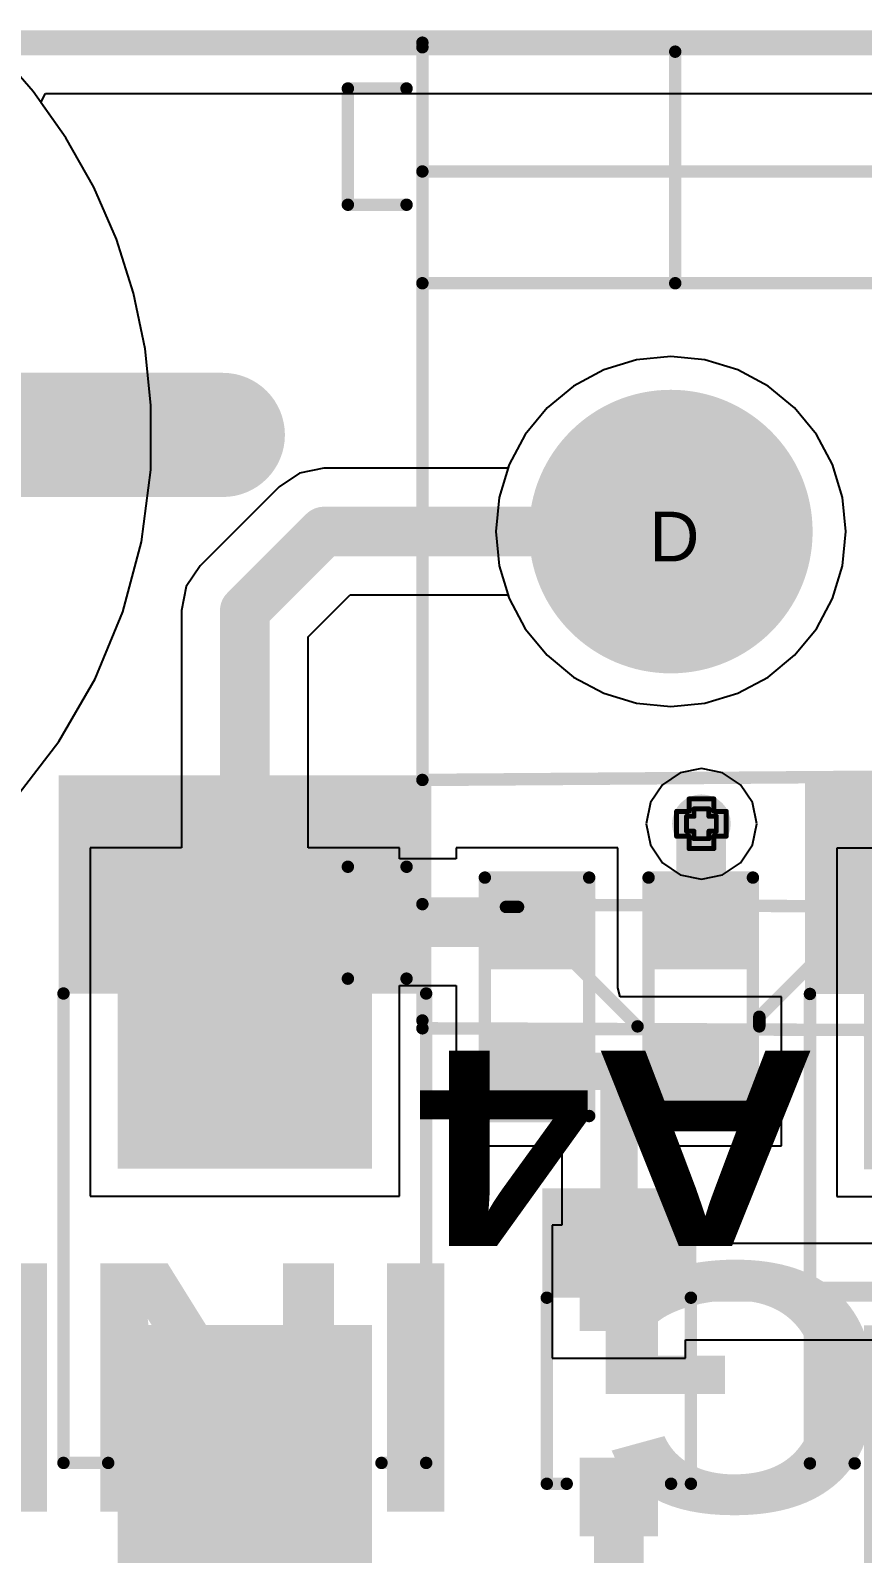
# Model space of a CAD drawing. Header units: inches. Extents: x 0 to 198, y 0 to 199.
# Drawn here: x 0.33 to 0.665, y 4.116 to 4.729 of the extents above; entities that cross this region are included whole.
import ezdxf

# ---------------------------------------------------------------- set-up
doc = ezdxf.new("R2010")
doc.units = ezdxf.units.IN
doc.header["$MEASUREMENT"] = 0
for name, color, linetype in [('Board Outline', 216, 'Continuous'), ('Bottom Layer', 5, 'Continuous'), ('Bottom Overlay', 54, 'Continuous'), ('Bottom Paste', 16, 'Continuous'), ('Bottom Solder', 6, 'Continuous'), ('Drill Drawing', 1, 'Continuous'), ('Layer 1', 16, 'Continuous'), ('Layer 2', 76, 'Continuous'), ('Multi-Layer', 9, 'Continuous'), ('Pad Holes', 156, 'Continuous'), ('Top Layer', 1, 'Continuous'), ('Top Overlay', 2, 'Continuous'), ('Top Solder', 216, 'Continuous'), ('Via Holes', 16, 'Continuous')]:
    doc.layers.add(name, color=color, linetype=linetype)
doc.styles.add('Arial', font='', dxfattribs={"height": 0.2})
doc.styles.add('Arial Black_Bold', font='', dxfattribs={"height": 0.2})
doc.styles.get('Arial').set_extended_font_data('Arial')
doc.styles.get('Arial Black_Bold').set_extended_font_data('Arial Black', bold=True)

# ---------------------------------------------------------------- blocks, each defined once
blk = doc.blocks.new('R___0603_B_104')
at = {"layer": 'Bottom Layer'}
for points in [[(-0.0449993, -0.0175006), (-0.0449993, 0.0174994), (-0.0149993, 0.0174994), (-0.0149993, -0.0175006)], [(0.0150007, -0.0175006), (0.0150007, 0.0174994), (0.0450007, 0.0174994), (0.0450007, -0.0175006)]]:
    blk.add_hatch(color=5, dxfattribs=at).paths.add_polyline_path(points)
at = {"layer": 'Bottom Paste'}
for points in [[(-0.0449993, -0.0175006), (-0.0449993, 0.0174994), (-0.0149993, 0.0174994), (-0.0149993, -0.0175006)], [(0.0150007, -0.0175006), (0.0150007, 0.0174994), (0.0450007, 0.0174994), (0.0450007, -0.0175006)]]:
    blk.add_hatch(color=16, dxfattribs=at).paths.add_polyline_path(points)
at = {"layer": 'Bottom Solder'}
for points in [[(-0.0489993, -0.0215006), (-0.0489993, 0.0214994), (-0.0109993, 0.0214994), (-0.0109993, -0.0215006)], [(0.0110007, -0.0215006), (0.0110007, 0.0214994), (0.0490007, 0.0214994), (0.0490007, -0.0215006)]]:
    blk.add_hatch(color=6, dxfattribs=at).paths.add_polyline_path(points)
at = {"layer": 'Bottom Overlay'}
for points in [[(-0.0479993, -0.0210006, 0.005, 0.005, 0), (-0.0479993, 0.0209994, 0.005, 0.005, 0)], [(0.0480007, 0.0209994, 0.005, 0.005, 0), (-0.0479993, 0.0209994, 0.005, 0.005, 0)], [(0.0480007, -0.0210006, 0.005, 0.005, 0), (0.0480007, 0.0209994, 0.005, 0.005, 0)], [(0.0480007, -0.0210006, 0.005, 0.005, 0), (-0.0479993, -0.0210006, 0.005, 0.005, 0)]]:
    blk.add_lwpolyline(points, format="xyseb", dxfattribs=at)
for points in [[(-0.0492493, 0.0209994, 0.0025, 0.0025, 1), (-0.0467493, 0.0209994, 0.0025, 0.0025, 1)], [(-0.0492493, 0.0209994, 0.0025, 0.0025, 1), (-0.0467493, 0.0209994, 0.0025, 0.0025, 1)], [(0.0467507, 0.0209994, 0.0025, 0.0025, 1), (0.0492507, 0.0209994, 0.0025, 0.0025, 1)], [(0.0467507, 0.0209994, 0.0025, 0.0025, 1), (0.0492507, 0.0209994, 0.0025, 0.0025, 1)], [(-0.0492493, -0.0210006, 0.0025, 0.0025, 1), (-0.0467493, -0.0210006, 0.0025, 0.0025, 1)], [(-0.0492493, -0.0210006, 0.0025, 0.0025, 1), (-0.0467493, -0.0210006, 0.0025, 0.0025, 1)], [(0.0467507, -0.0210006, 0.0025, 0.0025, 1), (0.0492507, -0.0210006, 0.0025, 0.0025, 1)], [(0.0467507, -0.0210006, 0.0025, 0.0025, 1), (0.0492507, -0.0210006, 0.0025, 0.0025, 1)]]:
    blk.add_lwpolyline(points, format="xyseb", close=True, dxfattribs=at)
blk = doc.blocks.new('R___0603_B_106')
at = {"layer": 'Bottom Layer'}
for points in [[(-0.0450007, -0.0175008), (-0.0450007, 0.0174992), (-0.0150007, 0.0174992), (-0.0150007, -0.0175008)], [(0.0149993, -0.0175008), (0.0149993, 0.0174992), (0.0449993, 0.0174992), (0.0449993, -0.0175008)]]:
    blk.add_hatch(color=5, dxfattribs=at).paths.add_polyline_path(points)
at = {"layer": 'Bottom Paste'}
for points in [[(-0.0450007, -0.0175008), (-0.0450007, 0.0174992), (-0.0150007, 0.0174992), (-0.0150007, -0.0175008)], [(0.0149993, -0.0175008), (0.0149993, 0.0174992), (0.0449993, 0.0174992), (0.0449993, -0.0175008)]]:
    blk.add_hatch(color=16, dxfattribs=at).paths.add_polyline_path(points)
at = {"layer": 'Bottom Solder'}
for points in [[(-0.0490007, -0.0215008), (-0.0490007, 0.0214992), (-0.0110007, 0.0214992), (-0.0110007, -0.0215008)], [(0.0109993, -0.0215008), (0.0109993, 0.0214992), (0.0489993, 0.0214992), (0.0489993, -0.0215008)]]:
    blk.add_hatch(color=6, dxfattribs=at).paths.add_polyline_path(points)
at = {"layer": 'Bottom Overlay'}
for points in [[(-0.0480007, 0.0209992, 0.005, 0.005, 0), (-0.0480007, -0.0210008, 0.005, 0.005, 0)], [(-0.0480007, 0.0209992, 0.005, 0.005, 0), (0.0479993, 0.0209992, 0.005, 0.005, 0)], [(0.0479993, 0.0209992, 0.005, 0.005, 0), (0.0479993, -0.0210008, 0.005, 0.005, 0)], [(-0.0480007, -0.0210008, 0.005, 0.005, 0), (0.0479993, -0.0210008, 0.005, 0.005, 0)]]:
    blk.add_lwpolyline(points, format="xyseb", dxfattribs=at)
for points in [[(-0.0492507, 0.0209992, 0.0025, 0.0025, 1), (-0.0467507, 0.0209992, 0.0025, 0.0025, 1)], [(-0.0492507, 0.0209992, 0.0025, 0.0025, 1), (-0.0467507, 0.0209992, 0.0025, 0.0025, 1)], [(0.0467493, 0.0209992, 0.0025, 0.0025, 1), (0.0492493, 0.0209992, 0.0025, 0.0025, 1)], [(0.0467493, 0.0209992, 0.0025, 0.0025, 1), (0.0492493, 0.0209992, 0.0025, 0.0025, 1)], [(-0.0492507, -0.0210008, 0.0025, 0.0025, 1), (-0.0467507, -0.0210008, 0.0025, 0.0025, 1)], [(-0.0492507, -0.0210008, 0.0025, 0.0025, 1), (-0.0467507, -0.0210008, 0.0025, 0.0025, 1)], [(0.0467493, -0.0210008, 0.0025, 0.0025, 1), (0.0492493, -0.0210008, 0.0025, 0.0025, 1)], [(0.0467493, -0.0210008, 0.0025, 0.0025, 1), (0.0492493, -0.0210008, 0.0025, 0.0025, 1)]]:
    blk.add_lwpolyline(points, format="xyseb", close=True, dxfattribs=at)
blk = doc.blocks.new('DB128L_5_08_4P_GN_S_220')
at = {"layer": 'Bottom Layer'}
h = blk.add_hatch(color=5, dxfattribs=at)
edge = h.paths.add_edge_path()
edge.add_arc((0.3000004, -3e-07), 0.0551181, 0, 360)
at = {"layer": 'Bottom Solder'}
h = blk.add_hatch(color=6, dxfattribs=at)
edge = h.paths.add_edge_path()
edge.add_arc((0.3000004, -3e-07), 0.0570871, 0, 360)
at = {"layer": 'Layer 1'}
h = blk.add_hatch(color=16, dxfattribs=at)
edge = h.paths.add_edge_path()
edge.add_arc((0.3000004, -3e-07), 0.0551181, 0, 360)
at = {"layer": 'Layer 2'}
h = blk.add_hatch(color=76, dxfattribs=at)
edge = h.paths.add_edge_path()
edge.add_arc((0.3000004, -3e-07), 0.0551181, 0, 360)
at = {"layer": 'Multi-Layer'}
h = blk.add_hatch(color=9, dxfattribs=at)
edge = h.paths.add_edge_path()
edge.add_arc((0.3000004, -3e-07), 0.0551181, 0, 360)
at = {"layer": 'Pad Holes'}
h = blk.add_hatch(color=7, dxfattribs=at)
edge = h.paths.add_edge_path()
edge.add_arc((0.2985244, -3e-07), 0.029528, 90, 270)
edge.add_line((0.2985244, -0.0295283), (0.3014764, -0.0295283))
edge.add_arc((0.3014764, -3e-07), 0.029528, 270, 450)
edge.add_line((0.3014764, 0.0295277), (0.2985244, 0.0295277))
at = {"layer": 'Top Layer'}
h = blk.add_hatch(color=1, dxfattribs=at)
edge = h.paths.add_edge_path()
edge.add_arc((0.3000004, -3e-07), 0.0551181, 0, 360)
at = {"layer": 'Top Solder'}
h = blk.add_hatch(color=216, dxfattribs=at)
edge = h.paths.add_edge_path()
edge.add_arc((0.3000004, -3e-07), 0.0570871, 0, 360)
at = {"layer": 'Top Overlay'}
for points in [[(0.4000004, 0.1999997, 0.005, 0.005, 0), (0.1885424, 0.2007857, 0.005, 0.005, 0)], [(0.2643764, 0.1953417, 0.005, 0.005, 0), (0.2201444, 0.1511077, 0.005, 0.005, 0)], [(0.2643764, 0.1992137, 0.005, 0.005, 0), (0.2643764, 0.1953417, 0.005, 0.005, 0)], [(0.3614844, 0.1511077, 0.005, 0.005, 0), (0.3133784, 0.1992137, 0.005, 0.005, 0)], [(0.4000004, 0.1968517, 0.005, 0.005, 0), (0.4000004, -0.1968483, 0.005, 0.005, 0)], [(0.4300004, 0.1799997, 0.005, 0.005, 0), (0.4063764, 0.1799997, 0.005, 0.005, 0)], [(0.4300004, 0.1799997, 0.005, 0.005, 0), (0.4300004, 0.1349517, 0.005, 0.005, 0)], [(0.4000004, 0.1499997, 0.005, 0.005, 0), (0.1885424, 0.1511057, 0.005, 0.005, 0)], [(0.3663764, 0.1511077, 0.005, 0.005, 0), (0.3614844, 0.1511077, 0.005, 0.005, 0)], [(0.4300004, 0.1349517, 0.005, 0.005, 0), (0.4063764, 0.1349517, 0.005, 0.005, 0)], [(0.4000004, 0.0999997, 0.005, 0.005, 0), (0.1885004, 0.0985017, 0.005, 0.005, 0)], [(0.4000004, -0.1000003, 0.005, 0.005, 0), (0.1885424, -0.1000003, 0.005, 0.005, 0)], [(0.2982284, -0.1000003, 0.005, 0.005, 0), (0.2982284, -0.1932283, 0.005, 0.005, 0)], [(0.4300004, -0.1315923, 0.005, 0.005, 0), (0.4063764, -0.1315923, 0.005, 0.005, 0)], [(0.4300004, -0.1315923, 0.005, 0.005, 0), (0.4300004, -0.1784063, 0.005, 0.005, 0)], [(0.4000004, -0.1450003, 0.005, 0.005, 0), (0.0070844, -0.1450003, 0.005, 0.005, 0)], [(0.4300004, -0.1784063, 0.005, 0.005, 0), (0.4063764, -0.1784063, 0.005, 0.005, 0)], [(0.4000004, -0.1950003, 0.005, 0.005, 0), (0.0056304, -0.1950003, 0.005, 0.005, 0)]]:
    blk.add_lwpolyline(points, format="xyseb", dxfattribs=at)
for points in [[(0.3987504, 0.1999997, 0.0025, 0.0025, 1), (0.4012504, 0.1999997, 0.0025, 0.0025, 1)], [(0.2631264, 0.1992137, 0.0025, 0.0025, 1), (0.2656264, 0.1992137, 0.0025, 0.0025, 1)], [(0.2631264, 0.1953417, 0.0025, 0.0025, 1), (0.2656264, 0.1953417, 0.0025, 0.0025, 1)], [(0.2631264, 0.1953417, 0.0025, 0.0025, 1), (0.2656264, 0.1953417, 0.0025, 0.0025, 1)], [(0.3121284, 0.1992137, 0.0025, 0.0025, 1), (0.3146284, 0.1992137, 0.0025, 0.0025, 1)], [(0.3987504, 0.1968517, 0.0025, 0.0025, 1), (0.4012504, 0.1968517, 0.0025, 0.0025, 1)], [(0.4051264, 0.1799997, 0.0025, 0.0025, 1), (0.4076264, 0.1799997, 0.0025, 0.0025, 1)], [(0.4287504, 0.1799997, 0.0025, 0.0025, 1), (0.4312504, 0.1799997, 0.0025, 0.0025, 1)], [(0.4287504, 0.1799997, 0.0025, 0.0025, 1), (0.4312504, 0.1799997, 0.0025, 0.0025, 1)], [(0.3602344, 0.1511077, 0.0025, 0.0025, 1), (0.3627344, 0.1511077, 0.0025, 0.0025, 1)], [(0.3602344, 0.1511077, 0.0025, 0.0025, 1), (0.3627344, 0.1511077, 0.0025, 0.0025, 1)], [(0.3651264, 0.1511077, 0.0025, 0.0025, 1), (0.3676264, 0.1511077, 0.0025, 0.0025, 1)], [(0.3987504, 0.1499997, 0.0025, 0.0025, 1), (0.4012504, 0.1499997, 0.0025, 0.0025, 1)], [(0.4051264, 0.1349517, 0.0025, 0.0025, 1), (0.4076264, 0.1349517, 0.0025, 0.0025, 1)], [(0.4287504, 0.1349517, 0.0025, 0.0025, 1), (0.4312504, 0.1349517, 0.0025, 0.0025, 1)], [(0.4287504, 0.1349517, 0.0025, 0.0025, 1), (0.4312504, 0.1349517, 0.0025, 0.0025, 1)], [(0.3987504, 0.0999997, 0.0025, 0.0025, 1), (0.4012504, 0.0999997, 0.0025, 0.0025, 1)], [(0.2969784, -0.1000003, 0.0025, 0.0025, 1), (0.2994784, -0.1000003, 0.0025, 0.0025, 1)], [(0.3987504, -0.1000003, 0.0025, 0.0025, 1), (0.4012504, -0.1000003, 0.0025, 0.0025, 1)], [(0.4051264, -0.1315923, 0.0025, 0.0025, 1), (0.4076264, -0.1315923, 0.0025, 0.0025, 1)], [(0.4287504, -0.1315923, 0.0025, 0.0025, 1), (0.4312504, -0.1315923, 0.0025, 0.0025, 1)], [(0.4287504, -0.1315923, 0.0025, 0.0025, 1), (0.4312504, -0.1315923, 0.0025, 0.0025, 1)], [(0.3987504, -0.1450003, 0.0025, 0.0025, 1), (0.4012504, -0.1450003, 0.0025, 0.0025, 1)], [(0.4051264, -0.1784063, 0.0025, 0.0025, 1), (0.4076264, -0.1784063, 0.0025, 0.0025, 1)], [(0.4287504, -0.1784063, 0.0025, 0.0025, 1), (0.4312504, -0.1784063, 0.0025, 0.0025, 1)], [(0.4287504, -0.1784063, 0.0025, 0.0025, 1), (0.4312504, -0.1784063, 0.0025, 0.0025, 1)], [(0.2969784, -0.1932283, 0.0025, 0.0025, 1), (0.2994784, -0.1932283, 0.0025, 0.0025, 1)], [(0.3987504, -0.1950003, 0.0025, 0.0025, 1), (0.4012504, -0.1950003, 0.0025, 0.0025, 1)], [(0.3987504, -0.1968483, 0.0025, 0.0025, 1), (0.4012504, -0.1968483, 0.0025, 0.0025, 1)]]:
    blk.add_lwpolyline(points, format="xyseb", close=True, dxfattribs=at)
blk = doc.blocks.new('SOD323F_B_255')
at = {"layer": 'Bottom Layer'}
for points in [[(-0.0531487, 0.0118119), (-0.0295267, 0.0118119), (-0.0295267, -0.0118101), (-0.0531487, -0.0118101)], [(0.0295273, 0.0118119), (0.0531493, 0.0118119), (0.0531493, -0.0118101), (0.0295273, -0.0118101)]]:
    blk.add_hatch(color=5, dxfattribs=at).paths.add_polyline_path(points)
at = {"layer": 'Bottom Overlay'}
for points in [[(0.0389153, 0.0148639), (0.0830013, 0.0148639), (0.0830013, 0.0308639), (0.0389153, 0.0308639)], [(0.0559643, -0.0179991), (0.0829643, -0.0179991), (0.0829643, 0.0160009), (0.0559643, 0.0160009)], [(0.0389153, -0.0311361), (0.0830013, -0.0311361), (0.0830013, -0.0151361), (0.0389153, -0.0151361)]]:
    blk.add_hatch(color=54, dxfattribs=at).paths.add_polyline_path(points)
at = {"layer": 'Bottom Paste'}
for points in [[(-0.0531487, 0.0118119), (-0.0295267, 0.0118119), (-0.0295267, -0.0118101), (-0.0531487, -0.0118101)], [(0.0295273, 0.0118119), (0.0531493, 0.0118119), (0.0531493, -0.0118101), (0.0295273, -0.0118101)]]:
    blk.add_hatch(color=16, dxfattribs=at).paths.add_polyline_path(points)
at = {"layer": 'Bottom Solder'}
for points in [[(-0.0571487, 0.0158119), (-0.0255267, 0.0158119), (-0.0255267, -0.0158101), (-0.0571487, -0.0158101)], [(0.0255273, 0.0158119), (0.0571493, 0.0158119), (0.0571493, -0.0158101), (0.0255273, -0.0158101)]]:
    blk.add_hatch(color=6, dxfattribs=at).paths.add_polyline_path(points)
at = {"layer": 'Bottom Overlay'}
for points in [[(-0.0359997, 0.0290009, 0.005, 0.005, 0), (-0.0359997, 0.0210009, 0.005, 0.005, 0)], [(-0.0359997, 0.0290009, 0.005, 0.005, 0), (0.0389143, 0.0290009, 0.005, 0.005, 0)], [(-0.0359997, -0.0209991, 0.005, 0.005, 0), (-0.0359997, -0.0289991, 0.005, 0.005, 0)], [(-0.0359997, -0.0289991, 0.005, 0.005, 0), (0.0389143, -0.0289991, 0.005, 0.005, 0)]]:
    blk.add_lwpolyline(points, format="xyseb", dxfattribs=at)
for points in [[(-0.0372497, 0.0290009, 0.0025, 0.0025, 1), (-0.0347497, 0.0290009, 0.0025, 0.0025, 1)], [(-0.0372497, 0.0290009, 0.0025, 0.0025, 1), (-0.0347497, 0.0290009, 0.0025, 0.0025, 1)], [(0.0376643, 0.0290009, 0.0025, 0.0025, 1), (0.0401643, 0.0290009, 0.0025, 0.0025, 1)], [(-0.0372497, 0.0210009, 0.0025, 0.0025, 1), (-0.0347497, 0.0210009, 0.0025, 0.0025, 1)], [(-0.0372497, -0.0209991, 0.0025, 0.0025, 1), (-0.0347497, -0.0209991, 0.0025, 0.0025, 1)], [(-0.0372497, -0.0289991, 0.0025, 0.0025, 1), (-0.0347497, -0.0289991, 0.0025, 0.0025, 1)], [(-0.0372497, -0.0289991, 0.0025, 0.0025, 1), (-0.0347497, -0.0289991, 0.0025, 0.0025, 1)], [(0.0376643, -0.0289991, 0.0025, 0.0025, 1), (0.0401643, -0.0289991, 0.0025, 0.0025, 1)]]:
    blk.add_lwpolyline(points, format="xyseb", close=True, dxfattribs=at)
blk = doc.blocks.new('SMB__B_257')
at = {"layer": 'Bottom Layer'}
for points in [[(-0.0354333, 0.0472438), (-0.0354333, -0.04724439999999999), (-0.1456695, -0.04724440000000001), (-0.1456695, 0.0472438)], [(0.1456687, 0.0472438), (0.1456687, -0.04724439999999999), (0.0354325, -0.04724440000000001), (0.0354325, 0.0472438)]]:
    blk.add_hatch(color=5, dxfattribs=at).paths.add_polyline_path(points)
at = {"layer": 'Bottom Overlay'}
for points in [[(0.1018806, 0.0489859), (0.1898806, 0.0489859), (0.1898806, 0.0749859), (0.1018806, 0.0749859)], [(0.1468806, -0.0530141), (0.1898806, -0.0530141), (0.1898806, 0.0649859), (0.1468806, 0.0649859)], [(0.1018806, -0.0750141), (0.1898806, -0.0750141), (0.1898806, -0.0490141), (0.1018806, -0.0490141)]]:
    blk.add_hatch(color=54, dxfattribs=at).paths.add_polyline_path(points)
at = {"layer": 'Bottom Paste'}
for points in [[(-0.0354333, 0.0472438), (-0.0354333, -0.04724439999999999), (-0.1456695, -0.04724440000000001), (-0.1456695, 0.0472438)], [(0.1456687, 0.0472438), (0.1456687, -0.04724439999999999), (0.0354325, -0.04724440000000001), (0.0354325, 0.0472438)]]:
    blk.add_hatch(color=16, dxfattribs=at).paths.add_polyline_path(points)
at = {"layer": 'Bottom Solder'}
for points in [[(-0.0314333, 0.05124380000000001), (-0.0314333, -0.0512444), (-0.1496695, -0.0512444), (-0.1496695, 0.05124379999999999)], [(0.1496687, 0.05124380000000001), (0.1496687, -0.0512444), (0.0314325, -0.0512444), (0.0314325, 0.05124379999999999)]]:
    blk.add_hatch(color=6, dxfattribs=at).paths.add_polyline_path(points)
at = {"layer": 'Bottom Overlay'}
for points in [[(-0.0869994, 0.0729997, 0.005, 0.005, 0), (0.1020006, 0.0729997, 0.005, 0.005, 0)], [(-0.0869994, 0.0729997, 0.005, 0.005, 0), (-0.0869994, 0.0549997, 0.005, 0.005, 0)], [(-0.0869994, -0.0550003, 0.005, 0.005, 0), (-0.0869994, -0.0730003, 0.005, 0.005, 0)], [(-0.0869994, -0.0730003, 0.005, 0.005, 0), (0.1020006, -0.0730003, 0.005, 0.005, 0)]]:
    blk.add_lwpolyline(points, format="xyseb", dxfattribs=at)
for points in [[(-0.0882494, 0.0729997, 0.0025, 0.0025, 1), (-0.0857494, 0.0729997, 0.0025, 0.0025, 1)], [(-0.0882494, 0.0729997, 0.0025, 0.0025, 1), (-0.0857494, 0.0729997, 0.0025, 0.0025, 1)], [(0.1007506, 0.0729997, 0.0025, 0.0025, 1), (0.1032506, 0.0729997, 0.0025, 0.0025, 1)], [(-0.0882494, 0.0549997, 0.0025, 0.0025, 1), (-0.0857494, 0.0549997, 0.0025, 0.0025, 1)], [(-0.0882494, -0.0550003, 0.0025, 0.0025, 1), (-0.0857494, -0.0550003, 0.0025, 0.0025, 1)], [(-0.0882494, -0.0730003, 0.0025, 0.0025, 1), (-0.0857494, -0.0730003, 0.0025, 0.0025, 1)], [(-0.0882494, -0.0730003, 0.0025, 0.0025, 1), (-0.0857494, -0.0730003, 0.0025, 0.0025, 1)], [(0.1007506, -0.0730003, 0.0025, 0.0025, 1), (0.1032506, -0.0730003, 0.0025, 0.0025, 1)]]:
    blk.add_lwpolyline(points, format="xyseb", close=True, dxfattribs=at)
blk = doc.blocks.new('SMB__B_261')
at = {"layer": 'Bottom Layer'}
for points in [[(-0.0354322, 0.04724470000000001), (-0.0354322, -0.04724349999999999), (-0.1456684, -0.04724350000000001), (-0.1456684, 0.04724469999999999)], [(0.1456698, 0.04724470000000001), (0.1456698, -0.04724349999999999), (0.0354336, -0.04724350000000001), (0.0354336, 0.04724469999999999)]]:
    blk.add_hatch(color=5, dxfattribs=at).paths.add_polyline_path(points)
at = {"layer": 'Bottom Overlay'}
for points in [[(0.1019357, 0.0489868), (0.1899357, 0.0489868), (0.1899357, 0.0749868), (0.1019357, 0.0749868)], [(0.1469357, -0.0530132), (0.1899357, -0.0530132), (0.1899357, 0.0649868), (0.1469357, 0.0649868)], [(0.1019357, -0.0750132), (0.1899357, -0.0750132), (0.1899357, -0.0490132), (0.1019357, -0.0490132)]]:
    blk.add_hatch(color=54, dxfattribs=at).paths.add_polyline_path(points)
at = {"layer": 'Bottom Paste'}
for points in [[(-0.0354322, 0.04724470000000001), (-0.0354322, -0.04724349999999999), (-0.1456684, -0.04724350000000001), (-0.1456684, 0.04724469999999999)], [(0.1456698, 0.04724470000000001), (0.1456698, -0.04724349999999999), (0.0354336, -0.04724350000000001), (0.0354336, 0.04724469999999999)]]:
    blk.add_hatch(color=16, dxfattribs=at).paths.add_polyline_path(points)
at = {"layer": 'Bottom Solder'}
for points in [[(-0.0314322, 0.0512447), (-0.0314322, -0.0512435), (-0.1496684, -0.0512435), (-0.1496684, 0.0512447)], [(0.1496698, 0.0512447), (0.1496698, -0.0512435), (0.0314336, -0.0512435), (0.0314336, 0.0512447)]]:
    blk.add_hatch(color=6, dxfattribs=at).paths.add_polyline_path(points)
at = {"layer": 'Bottom Overlay'}
for points in [[(-0.0870003, 0.0730006, 0.005, 0.005, 0), (0.1019997, 0.0730006, 0.005, 0.005, 0)], [(-0.0870003, 0.0730006, 0.005, 0.005, 0), (-0.0870003, 0.0550006, 0.005, 0.005, 0)], [(-0.0870003, -0.0549994, 0.005, 0.005, 0), (-0.0870003, -0.0729994, 0.005, 0.005, 0)], [(-0.0870003, -0.0729994, 0.005, 0.005, 0), (0.1019997, -0.0729994, 0.005, 0.005, 0)]]:
    blk.add_lwpolyline(points, format="xyseb", dxfattribs=at)
for points in [[(-0.0882503, 0.0730006, 0.0025, 0.0025, 1), (-0.0857503, 0.0730006, 0.0025, 0.0025, 1)], [(-0.0882503, 0.0730006, 0.0025, 0.0025, 1), (-0.0857503, 0.0730006, 0.0025, 0.0025, 1)], [(0.1007497, 0.0730006, 0.0025, 0.0025, 1), (0.1032497, 0.0730006, 0.0025, 0.0025, 1)], [(-0.0882503, 0.0550006, 0.0025, 0.0025, 1), (-0.0857503, 0.0550006, 0.0025, 0.0025, 1)], [(-0.0882503, -0.0549994, 0.0025, 0.0025, 1), (-0.0857503, -0.0549994, 0.0025, 0.0025, 1)], [(-0.0882503, -0.0729994, 0.0025, 0.0025, 1), (-0.0857503, -0.0729994, 0.0025, 0.0025, 1)], [(-0.0882503, -0.0729994, 0.0025, 0.0025, 1), (-0.0857503, -0.0729994, 0.0025, 0.0025, 1)], [(0.1007497, -0.0729994, 0.0025, 0.0025, 1), (0.1032497, -0.0729994, 0.0025, 0.0025, 1)]]:
    blk.add_lwpolyline(points, format="xyseb", close=True, dxfattribs=at)

msp = doc.modelspace()

# ---------------------------------------------------------------- hatches: boundary and pattern name
at = {"layer": 'Bottom Layer'}
h = msp.add_hatch(color=5, dxfattribs=at)
edge = h.paths.add_edge_path()
edge.add_arc((0.6, 4.41), 0.011811, 0, 360)
at = {"layer": 'Layer 1'}
h = msp.add_hatch(color=16, dxfattribs=at)
edge = h.paths.add_edge_path()
edge.add_arc((0.6, 4.41), 0.011811, 0, 360)
at = {"layer": 'Layer 2'}
h = msp.add_hatch(color=76, dxfattribs=at)
edge = h.paths.add_edge_path()
edge.add_arc((0.6, 4.41), 0.011811, 0, 360)
at = {"layer": 'Top Layer'}
h = msp.add_hatch(color=1, dxfattribs=at)
edge = h.paths.add_edge_path()
edge.add_arc((0.6, 4.41), 0.011811, 0, 360)
at = {"layer": 'Via Holes'}
h = msp.add_hatch(color=7, dxfattribs=at)
edge = h.paths.add_edge_path()
edge.add_arc((0.6, 4.41), 0.0059055, 0, 360)

# ---------------------------------------------------------------- linework, layer by layer
at = {"layer": 'Board Outline'}
msp.add_lwpolyline([(5e-07, 4.7244099, 0.01, 0.01, 0), (6.2992131, 4.7244099, 0.01, 0.01, 0)], format="xyseb", dxfattribs=at)
at = {"layer": 'Bottom Layer'}
for p, q in [((0.3340839, 4.7004661), (0.3359225, 4.7040186)), ((0.3359225, 4.7040186), (5.9603121, 4.7040186)), ((0.3441521, 4.6862318), (0.3340839, 4.7004661)), ((0.3553684, 4.666321), (0.3441521, 4.6862318)), ((0.3644863, 4.6453661), (0.3553684, 4.666321)), ((0.37141, 4.6235875), (0.3644863, 4.6453661)), ((0.3760667, 4.6012142), (0.37141, 4.6235875)), ((0.3784074, 4.5784817), (0.3760667, 4.6012142)), ((0.573924, 4.5967455), (0.5607067, 4.592736)), ((0.5876696, 4.5980993), (0.573924, 4.5967455)), ((0.6014152, 4.5967455), (0.5876696, 4.5980993)), ((0.6146325, 4.592736), (0.6014152, 4.5967455)), ((0.5607067, 4.592736), (0.5485256, 4.5862251)), ((0.6268136, 4.5862251), (0.6146325, 4.592736)), ((0.5485256, 4.5862251), (0.5378487, 4.5774628)), ((0.6374905, 4.5774628), (0.6268136, 4.5862251)), ((0.3784074, 4.5524698), (0.3784074, 4.5784817)), ((0.5378487, 4.5774628), (0.5290864, 4.5667859)), ((0.6462528, 4.5667859), (0.6374905, 4.5774628)), ((0.5290864, 4.5667859), (0.5225755, 4.5546048)), ((0.6527637, 4.5546048), (0.6462528, 4.5667859)), ((0.3745997, 4.5235481), (0.3784074, 4.5524698)), ((0.4382451, 4.5511914), (0.4299756, 4.5456659)), ((0.4479996, 4.5531317), (0.4382451, 4.5511914)), ((0.5221286, 4.5531317), (0.4479996, 4.5531317)), ((0.5225755, 4.5546048), (0.5221286, 4.5531317)), ((0.6567732, 4.5413875), (0.6527637, 4.5546048)), ((0.4299756, 4.5456659), (0.3981676, 4.5138579)), ((0.658127, 4.5276419), (0.6567732, 4.5413875)), ((0.6567732, 4.5138963), (0.658127, 4.5276419)), ((0.3670497, 4.4953709), (0.3745997, 4.5235481)), ((0.3981676, 4.5138579), (0.3926421, 4.5055884)), ((0.6527637, 4.500679), (0.6567732, 4.5138963)), ((0.3926421, 4.5055884), (0.3907018, 4.4958339)), ((0.4416814, 4.4852757), (0.4585578, 4.5021521)), ((0.4585578, 4.5021521), (0.5221286, 4.5021521)), ((0.5221286, 4.5021521), (0.5225755, 4.500679)), ((0.3558864, 4.4684202), (0.3670497, 4.4953709)), ((0.3907018, 4.4958339), (0.3907018, 4.400328)), ((0.5225755, 4.500679), (0.5290864, 4.4884979)), ((0.6462528, 4.4884979), (0.6527637, 4.500679)), ((0.4416814, 4.400328), (0.4416814, 4.4852757)), ((0.5290864, 4.4884979), (0.5378487, 4.477821)), ((0.6374905, 4.477821), (0.6462528, 4.4884979)), ((0.5378487, 4.477821), (0.5485256, 4.4690587)), ((0.6268136, 4.4690587), (0.6374905, 4.477821)), ((0.3413008, 4.4431573), (0.3558864, 4.4684202)), ((0.5485256, 4.4690587), (0.5607067, 4.4625478)), ((0.6146325, 4.4625478), (0.6268136, 4.4690587)), ((0.5607067, 4.4625478), (0.573924, 4.4585383)), ((0.573924, 4.4585383), (0.5876696, 4.4571845)), ((0.5876696, 4.4571845), (0.6014152, 4.4585383)), ((0.6014152, 4.4585383), (0.6146325, 4.4625478)), ((0.3235425, 4.4200142), (0.3413008, 4.4431573)), ((0.3907018, 4.400328), (0.3539475, 4.400328)), ((0.3539475, 4.400328), (0.3539475, 4.2600918)), ((0.4784357, 4.400328), (0.4416814, 4.400328)), ((0.4784357, 4.3958177), (0.4784357, 4.400328)), ((0.5663096, 4.4003279), (0.5013096, 4.4003279)), ((0.5013096, 4.4003279), (0.5013096, 4.3958177)), ((0.5663096, 4.343951), (0.5663096, 4.4003279)), ((0.7621798, 4.400144), (0.6544395, 4.400144)), ((0.6544395, 4.400144), (0.6544395, 4.2599078)), ((0.5013096, 4.3958177), (0.4784357, 4.3958177)), ((0.4784357, 4.2600918), (0.4784357, 4.3448381)), ((0.4784357, 4.3448381), (0.5013096, 4.3448381)), ((0.5013096, 4.3448381), (0.5013096, 4.2803279)), ((0.5672197, 4.3403279), (0.5663096, 4.343951)), ((0.6322196, 4.3403279), (0.5672197, 4.3403279)), ((0.6322196, 4.2803279), (0.6322196, 4.3403279)), ((0.5013096, 4.2803279), (0.5438228, 4.2803279)), ((0.5438228, 4.2803279), (0.5438228, 4.2484109)), ((0.5897044, 4.2484109), (0.5897044, 4.2803279)), ((0.5897044, 4.2803279), (0.6322196, 4.2803279)), ((0.3539475, 4.2600918), (0.4784357, 4.2600918)), ((0.6544395, 4.2599078), (0.7789277, 4.2599078)), ((0.5438228, 4.2484109), (0.5399526, 4.2484109)), ((0.5399526, 4.2484109), (0.5399526, 4.1947889)), ((0.5935746, 4.2484109), (0.5897044, 4.2484109)), ((0.5935746, 4.2409721), (0.5935746, 4.2484109)), ((0.8092601, 4.2409721), (0.5935746, 4.2409721)), ((0.5935746, 4.1947889), (0.5935746, 4.2022277)), ((0.5935746, 4.2022277), (0.8012359, 4.2022277)), ((0.5399526, 4.1947889), (0.5935746, 4.1947889))]:
    msp.add_line(p, q, dxfattribs=at)
for points in [[(0.4161916, 4.4958339, 0.02, 0.02, 0), (0.4479996, 4.5276419, 0.02, 0.02, 0)], [(0.4479996, 4.5276419, 0.02, 0.02, 0), (0.5876696, 4.5276419, 0.02, 0.02, 0)], [(0.4161916, 4.3403286, 0.02, 0.02, 0), (0.4161916, 4.4958339, 0.02, 0.02, 0)], [(0.5998598, 4.4098598, 0.02, 0.02, 0), (0.6, 4.41, 0.02, 0.02, 0)], [(0.5998598, 4.3704681, 0.02, 0.02, 0), (0.5998598, 4.4098598, 0.02, 0.02, 0)], [(0.4234364, 4.3403286, 0.02, 0.02, 0), (0.4534357, 4.3703279, 0.02, 0.02, 0)], [(0.4534357, 4.3703279, 0.02, 0.02, 0), (0.5338096, 4.3703279, 0.02, 0.02, 0)], [(0.5997196, 4.3703279, 0.02, 0.02, 0), (0.5998598, 4.3704681, 0.02, 0.02, 0)], [(0.4161916, 4.3302099, 0.02, 0.02, 0), (0.4161916, 4.3403286, 0.02, 0.02, 0)], [(0.5338096, 4.3103279, 0.015, 0.015, 0), (0.5667646, 4.3103279, 0.015, 0.015, 0)], [(0.5667636, 4.2215999, 0.015, 0.015, 0), (0.5667636, 4.3103269, 0.015, 0.015, 0)], [(0.5667646, 4.3103279, 0.015, 0.015, 0), (0.5997196, 4.3103279, 0.015, 0.015, 0)], [(0.5667636, 4.3103269, 0.008, 0.008, 0), (0.5667646, 4.3103279, 0.008, 0.008, 0)], [(0.5667636, 4.2215999, 0.008, 0.008, 0), (0.8092601, 4.2215999, 0.008, 0.008, 0)], [(0.4161916, 4.1491079, 0.02, 0.02, 0), (0.4263756, 4.1389239, 0.02, 0.02, 0)], [(0.4161916, 4.1279239, 0.02, 0.02, 0), (0.4271916, 4.1389239, 0.02, 0.02, 0)], [(0.5667636, 4.07, 0.02, 0.02, 0), (0.5667636, 4.1389239, 0.02, 0.02, 0)], [(0.4161916, 4.07, 0.02, 0.02, 0), (0.4161916, 4.1279239, 0.02, 0.02, 0)]]:
    msp.add_lwpolyline(points, format="xyseb", dxfattribs=at)
for points in [[(0.4429996, 4.5276419, 0.01, 0.01, 1), (0.4529996, 4.5276419, 0.01, 0.01, 1)], [(0.4429996, 4.5276419, 0.01, 0.01, 1), (0.4529996, 4.5276419, 0.01, 0.01, 1)], [(0.5826696, 4.5276419, 0.01, 0.01, 1), (0.5926696, 4.5276419, 0.01, 0.01, 1)], [(0.4111916, 4.4958339, 0.01, 0.01, 1), (0.4211916, 4.4958339, 0.01, 0.01, 1)], [(0.4111916, 4.4958339, 0.01, 0.01, 1), (0.4211916, 4.4958339, 0.01, 0.01, 1)], [(0.5948598, 4.4098598, 0.01, 0.01, 1), (0.6048598, 4.4098598, 0.01, 0.01, 1)], [(0.5948598, 4.4098598, 0.01, 0.01, 1), (0.6048598, 4.4098598, 0.01, 0.01, 1)], [(0.595, 4.41, 0.01, 0.01, 1), (0.605, 4.41, 0.01, 0.01, 1)], [(0.4484357, 4.3703279, 0.01, 0.01, 1), (0.4584357, 4.3703279, 0.01, 0.01, 1)], [(0.4484357, 4.3703279, 0.01, 0.01, 1), (0.4584357, 4.3703279, 0.01, 0.01, 1)], [(0.5288096, 4.3703279, 0.01, 0.01, 1), (0.5388096, 4.3703279, 0.01, 0.01, 1)], [(0.5947196, 4.3703279, 0.01, 0.01, 1), (0.6047196, 4.3703279, 0.01, 0.01, 1)], [(0.5948598, 4.3704681, 0.01, 0.01, 1), (0.6048598, 4.3704681, 0.01, 0.01, 1)], [(0.5948598, 4.3704681, 0.01, 0.01, 1), (0.6048598, 4.3704681, 0.01, 0.01, 1)], [(0.4111916, 4.3403286, 0.01, 0.01, 1), (0.4211916, 4.3403286, 0.01, 0.01, 1)], [(0.4111916, 4.3403286, 0.01, 0.01, 1), (0.4211916, 4.3403286, 0.01, 0.01, 1)], [(0.4184364, 4.3403286, 0.01, 0.01, 1), (0.4284364, 4.3403286, 0.01, 0.01, 1)], [(0.4111916, 4.3302099, 0.01, 0.01, 1), (0.4211916, 4.3302099, 0.01, 0.01, 1)], [(0.5300596, 4.3103279, 0.0075, 0.0075, 1), (0.5375596, 4.3103279, 0.0075, 0.0075, 1)], [(0.5630136, 4.3103269, 0.0075, 0.0075, 1), (0.5705136, 4.3103269, 0.0075, 0.0075, 1)], [(0.5630146, 4.3103279, 0.0075, 0.0075, 1), (0.5705146, 4.3103279, 0.0075, 0.0075, 1)], [(0.5630146, 4.3103279, 0.0075, 0.0075, 1), (0.5705146, 4.3103279, 0.0075, 0.0075, 1)], [(0.5959696, 4.3103279, 0.0075, 0.0075, 1), (0.6034696, 4.3103279, 0.0075, 0.0075, 1)], [(0.5647636, 4.3103269, 0.004, 0.004, 1), (0.5687636, 4.3103269, 0.004, 0.004, 1)], [(0.5647646, 4.3103279, 0.004, 0.004, 1), (0.5687646, 4.3103279, 0.004, 0.004, 1)], [(0.5630136, 4.2215999, 0.0075, 0.0075, 1), (0.5705136, 4.2215999, 0.0075, 0.0075, 1)], [(0.5647636, 4.2215999, 0.004, 0.004, 1), (0.5687636, 4.2215999, 0.004, 0.004, 1)], [(0.4111916, 4.1491079, 0.01, 0.01, 1), (0.4211916, 4.1491079, 0.01, 0.01, 1)], [(0.4213756, 4.1389239, 0.01, 0.01, 1), (0.4313756, 4.1389239, 0.01, 0.01, 1)], [(0.4221916, 4.1389239, 0.01, 0.01, 1), (0.4321916, 4.1389239, 0.01, 0.01, 1)], [(0.5617636, 4.1389239, 0.01, 0.01, 1), (0.5717636, 4.1389239, 0.01, 0.01, 1)], [(0.4111916, 4.1279239, 0.01, 0.01, 1), (0.4211916, 4.1279239, 0.01, 0.01, 1)], [(0.4111916, 4.1279239, 0.01, 0.01, 1), (0.4211916, 4.1279239, 0.01, 0.01, 1)]]:
    msp.add_lwpolyline(points, format="xyseb", close=True, dxfattribs=at)
at = {"layer": 'Drill Drawing'}
for points in [[(0.59, 4.405, 0.002, 0.002, 0), (0.59, 4.415, 0.002, 0.002, 0)], [(0.59, 4.415, 0.002, 0.002, 0), (0.595, 4.415, 0.002, 0.002, 0)], [(0.595, 4.415, 0.002, 0.002, 0), (0.595, 4.42, 0.002, 0.002, 0)], [(0.595, 4.42, 0.002, 0.002, 0), (0.605, 4.42, 0.002, 0.002, 0)], [(0.597, 4.413, 0.002, 0.002, 0), (0.597, 4.416, 0.002, 0.002, 0)], [(0.597, 4.416, 0.002, 0.002, 0), (0.603, 4.416, 0.002, 0.002, 0)], [(0.603, 4.413, 0.002, 0.002, 0), (0.603, 4.416, 0.002, 0.002, 0)], [(0.605, 4.415, 0.002, 0.002, 0), (0.605, 4.42, 0.002, 0.002, 0)], [(0.605, 4.415, 0.002, 0.002, 0), (0.61, 4.415, 0.002, 0.002, 0)], [(0.61, 4.405, 0.002, 0.002, 0), (0.61, 4.415, 0.002, 0.002, 0)], [(0.594, 4.407, 0.002, 0.002, 0), (0.594, 4.413, 0.002, 0.002, 0)], [(0.594, 4.413, 0.002, 0.002, 0), (0.597, 4.413, 0.002, 0.002, 0)], [(0.603, 4.413, 0.002, 0.002, 0), (0.606, 4.413, 0.002, 0.002, 0)], [(0.606, 4.407, 0.002, 0.002, 0), (0.606, 4.413, 0.002, 0.002, 0)], [(0.59, 4.405, 0.002, 0.002, 0), (0.595, 4.405, 0.002, 0.002, 0)], [(0.594, 4.407, 0.002, 0.002, 0), (0.597, 4.407, 0.002, 0.002, 0)], [(0.595, 4.4, 0.002, 0.002, 0), (0.595, 4.405, 0.002, 0.002, 0)], [(0.597, 4.404, 0.002, 0.002, 0), (0.597, 4.407, 0.002, 0.002, 0)], [(0.597, 4.404, 0.002, 0.002, 0), (0.603, 4.404, 0.002, 0.002, 0)], [(0.603, 4.407, 0.002, 0.002, 0), (0.606, 4.407, 0.002, 0.002, 0)], [(0.603, 4.404, 0.002, 0.002, 0), (0.603, 4.407, 0.002, 0.002, 0)], [(0.605, 4.405, 0.002, 0.002, 0), (0.61, 4.405, 0.002, 0.002, 0)], [(0.605, 4.4, 0.002, 0.002, 0), (0.605, 4.405, 0.002, 0.002, 0)], [(0.595, 4.4, 0.002, 0.002, 0), (0.605, 4.4, 0.002, 0.002, 0)]]:
    msp.add_lwpolyline(points, format="xyseb", dxfattribs=at)
for points in [[(0.5895, 4.415, 0.001, 0.001, 1), (0.5905, 4.415, 0.001, 0.001, 1)], [(0.5895, 4.415, 0.001, 0.001, 1), (0.5905, 4.415, 0.001, 0.001, 1)], [(0.5945, 4.42, 0.001, 0.001, 1), (0.5955, 4.42, 0.001, 0.001, 1)], [(0.5945, 4.42, 0.001, 0.001, 1), (0.5955, 4.42, 0.001, 0.001, 1)], [(0.5945, 4.415, 0.001, 0.001, 1), (0.5955, 4.415, 0.001, 0.001, 1)], [(0.5945, 4.415, 0.001, 0.001, 1), (0.5955, 4.415, 0.001, 0.001, 1)], [(0.5965, 4.416, 0.001, 0.001, 1), (0.5975, 4.416, 0.001, 0.001, 1)], [(0.5965, 4.416, 0.001, 0.001, 1), (0.5975, 4.416, 0.001, 0.001, 1)], [(0.6025, 4.416, 0.001, 0.001, 1), (0.6035, 4.416, 0.001, 0.001, 1)], [(0.6025, 4.416, 0.001, 0.001, 1), (0.6035, 4.416, 0.001, 0.001, 1)], [(0.6045, 4.42, 0.001, 0.001, 1), (0.6055, 4.42, 0.001, 0.001, 1)], [(0.6045, 4.42, 0.001, 0.001, 1), (0.6055, 4.42, 0.001, 0.001, 1)], [(0.6045, 4.415, 0.001, 0.001, 1), (0.6055, 4.415, 0.001, 0.001, 1)], [(0.6045, 4.415, 0.001, 0.001, 1), (0.6055, 4.415, 0.001, 0.001, 1)], [(0.6095, 4.415, 0.001, 0.001, 1), (0.6105, 4.415, 0.001, 0.001, 1)], [(0.6095, 4.415, 0.001, 0.001, 1), (0.6105, 4.415, 0.001, 0.001, 1)], [(0.5935, 4.413, 0.001, 0.001, 1), (0.5945, 4.413, 0.001, 0.001, 1)], [(0.5935, 4.413, 0.001, 0.001, 1), (0.5945, 4.413, 0.001, 0.001, 1)], [(0.5965, 4.413, 0.001, 0.001, 1), (0.5975, 4.413, 0.001, 0.001, 1)], [(0.5965, 4.413, 0.001, 0.001, 1), (0.5975, 4.413, 0.001, 0.001, 1)], [(0.6025, 4.413, 0.001, 0.001, 1), (0.6035, 4.413, 0.001, 0.001, 1)], [(0.6025, 4.413, 0.001, 0.001, 1), (0.6035, 4.413, 0.001, 0.001, 1)], [(0.6055, 4.413, 0.001, 0.001, 1), (0.6065, 4.413, 0.001, 0.001, 1)], [(0.6055, 4.413, 0.001, 0.001, 1), (0.6065, 4.413, 0.001, 0.001, 1)], [(0.5895, 4.405, 0.001, 0.001, 1), (0.5905, 4.405, 0.001, 0.001, 1)], [(0.5895, 4.405, 0.001, 0.001, 1), (0.5905, 4.405, 0.001, 0.001, 1)], [(0.5935, 4.407, 0.001, 0.001, 1), (0.5945, 4.407, 0.001, 0.001, 1)], [(0.5935, 4.407, 0.001, 0.001, 1), (0.5945, 4.407, 0.001, 0.001, 1)], [(0.5945, 4.405, 0.001, 0.001, 1), (0.5955, 4.405, 0.001, 0.001, 1)], [(0.5945, 4.405, 0.001, 0.001, 1), (0.5955, 4.405, 0.001, 0.001, 1)], [(0.5965, 4.407, 0.001, 0.001, 1), (0.5975, 4.407, 0.001, 0.001, 1)], [(0.5965, 4.407, 0.001, 0.001, 1), (0.5975, 4.407, 0.001, 0.001, 1)], [(0.5965, 4.404, 0.001, 0.001, 1), (0.5975, 4.404, 0.001, 0.001, 1)], [(0.5965, 4.404, 0.001, 0.001, 1), (0.5975, 4.404, 0.001, 0.001, 1)], [(0.6025, 4.407, 0.001, 0.001, 1), (0.6035, 4.407, 0.001, 0.001, 1)], [(0.6025, 4.407, 0.001, 0.001, 1), (0.6035, 4.407, 0.001, 0.001, 1)], [(0.6025, 4.404, 0.001, 0.001, 1), (0.6035, 4.404, 0.001, 0.001, 1)], [(0.6025, 4.404, 0.001, 0.001, 1), (0.6035, 4.404, 0.001, 0.001, 1)], [(0.6045, 4.405, 0.001, 0.001, 1), (0.6055, 4.405, 0.001, 0.001, 1)], [(0.6045, 4.405, 0.001, 0.001, 1), (0.6055, 4.405, 0.001, 0.001, 1)], [(0.6055, 4.407, 0.001, 0.001, 1), (0.6065, 4.407, 0.001, 0.001, 1)], [(0.6055, 4.407, 0.001, 0.001, 1), (0.6065, 4.407, 0.001, 0.001, 1)], [(0.6095, 4.405, 0.001, 0.001, 1), (0.6105, 4.405, 0.001, 0.001, 1)], [(0.6095, 4.405, 0.001, 0.001, 1), (0.6105, 4.405, 0.001, 0.001, 1)], [(0.5945, 4.4, 0.001, 0.001, 1), (0.5955, 4.4, 0.001, 0.001, 1)], [(0.5945, 4.4, 0.001, 0.001, 1), (0.5955, 4.4, 0.001, 0.001, 1)], [(0.6045, 4.4, 0.001, 0.001, 1), (0.6055, 4.4, 0.001, 0.001, 1)], [(0.6045, 4.4, 0.001, 0.001, 1), (0.6055, 4.4, 0.001, 0.001, 1)]]:
    msp.add_lwpolyline(points, format="xyseb", close=True, dxfattribs=at)
at = {"layer": 'Layer 1'}
for p, q in [((0.3340839, 4.7004661), (0.3359225, 4.7040186)), ((0.3359225, 4.7040186), (5.9603121, 4.7040186)), ((0.3441521, 4.6862318), (0.3340839, 4.7004661)), ((0.3553684, 4.666321), (0.3441521, 4.6862318)), ((0.3644863, 4.6453661), (0.3553684, 4.666321)), ((0.37141, 4.6235875), (0.3644863, 4.6453661)), ((0.3760667, 4.6012142), (0.37141, 4.6235875)), ((0.3784074, 4.5784817), (0.3760667, 4.6012142)), ((0.573924, 4.5967455), (0.5607067, 4.592736)), ((0.5876696, 4.5980993), (0.573924, 4.5967455)), ((0.6014152, 4.5967455), (0.5876696, 4.5980993)), ((0.6146325, 4.592736), (0.6014152, 4.5967455)), ((0.5607067, 4.592736), (0.5485256, 4.5862251)), ((0.6268136, 4.5862251), (0.6146325, 4.592736)), ((0.5485256, 4.5862251), (0.5378487, 4.5774628)), ((0.6374905, 4.5774628), (0.6268136, 4.5862251)), ((0.3784074, 4.5524698), (0.3784074, 4.5784817)), ((0.5378487, 4.5774628), (0.5290864, 4.5667859)), ((0.6462528, 4.5667859), (0.6374905, 4.5774628)), ((0.5290864, 4.5667859), (0.5225755, 4.5546048)), ((0.6527637, 4.5546048), (0.6462528, 4.5667859)), ((0.3745997, 4.5235481), (0.3784074, 4.5524698)), ((0.5225755, 4.5546048), (0.518566, 4.5413875)), ((0.6567732, 4.5413875), (0.6527637, 4.5546048)), ((0.518566, 4.5413875), (0.5172122, 4.5276419)), ((0.658127, 4.5276419), (0.6567732, 4.5413875)), ((0.5172122, 4.5276419), (0.518566, 4.5138963)), ((0.6567732, 4.5138963), (0.658127, 4.5276419)), ((0.3670497, 4.4953709), (0.3745997, 4.5235481)), ((0.518566, 4.5138963), (0.5225755, 4.500679)), ((0.6527637, 4.500679), (0.6567732, 4.5138963)), ((0.3558864, 4.4684202), (0.3670497, 4.4953709)), ((0.5225755, 4.500679), (0.5290864, 4.4884979)), ((0.6462528, 4.4884979), (0.6527637, 4.500679)), ((0.5290864, 4.4884979), (0.5378487, 4.477821)), ((0.6374905, 4.477821), (0.6462528, 4.4884979)), ((0.5378487, 4.477821), (0.5485256, 4.4690587)), ((0.6268136, 4.4690587), (0.6374905, 4.477821)), ((0.3413008, 4.4431573), (0.3558864, 4.4684202)), ((0.5485256, 4.4690587), (0.5607067, 4.4625478)), ((0.6146325, 4.4625478), (0.6268136, 4.4690587)), ((0.5607067, 4.4625478), (0.573924, 4.4585383)), ((0.573924, 4.4585383), (0.5876696, 4.4571845)), ((0.5876696, 4.4571845), (0.6014152, 4.4585383)), ((0.6014152, 4.4585383), (0.6146325, 4.4625478)), ((0.3235425, 4.4200142), (0.3413008, 4.4431573))]:
    msp.add_line(p, q, dxfattribs=at)
msp.add_lwpolyline([(0.2478496, 4.5665619, 0.05, 0.05, 0), (0.4073296, 4.5665619, 0.05, 0.05, 0)], format="xyseb", dxfattribs=at)
msp.add_lwpolyline([(0.3948296, 4.5665619, 0.025, 0.025, 1), (0.4198296, 4.5665619, 0.025, 0.025, 1)], format="xyseb", close=True, dxfattribs=at)
at = {"layer": 'Layer 2'}
for p, q in [((0.3340839, 4.7004661), (0.3359225, 4.7040186)), ((0.3359225, 4.7040186), (5.9603121, 4.7040186)), ((0.3441521, 4.6862318), (0.3340839, 4.7004661)), ((0.3553684, 4.666321), (0.3441521, 4.6862318)), ((0.3644863, 4.6453661), (0.3553684, 4.666321)), ((0.37141, 4.6235875), (0.3644863, 4.6453661)), ((0.3760667, 4.6012142), (0.37141, 4.6235875)), ((0.3784074, 4.5784817), (0.3760667, 4.6012142)), ((0.573924, 4.5967455), (0.5607067, 4.592736)), ((0.5876696, 4.5980993), (0.573924, 4.5967455)), ((0.6014152, 4.5967455), (0.5876696, 4.5980993)), ((0.6146325, 4.592736), (0.6014152, 4.5967455)), ((0.5607067, 4.592736), (0.5485256, 4.5862251)), ((0.6268136, 4.5862251), (0.6146325, 4.592736)), ((0.5485256, 4.5862251), (0.5378487, 4.5774628)), ((0.6374905, 4.5774628), (0.6268136, 4.5862251)), ((0.3784074, 4.5524698), (0.3784074, 4.5784817)), ((0.5378487, 4.5774628), (0.5290864, 4.5667859)), ((0.6462528, 4.5667859), (0.6374905, 4.5774628)), ((0.5290864, 4.5667859), (0.5225755, 4.5546048)), ((0.6527637, 4.5546048), (0.6462528, 4.5667859)), ((0.3745997, 4.5235481), (0.3784074, 4.5524698)), ((0.5225755, 4.5546048), (0.518566, 4.5413875)), ((0.6567732, 4.5413875), (0.6527637, 4.5546048)), ((0.518566, 4.5413875), (0.5172122, 4.5276419)), ((0.658127, 4.5276419), (0.6567732, 4.5413875)), ((0.5172122, 4.5276419), (0.518566, 4.5138963)), ((0.6567732, 4.5138963), (0.658127, 4.5276419)), ((0.3670497, 4.4953709), (0.3745997, 4.5235481)), ((0.518566, 4.5138963), (0.5225755, 4.500679)), ((0.6527637, 4.500679), (0.6567732, 4.5138963)), ((0.3558864, 4.4684202), (0.3670497, 4.4953709)), ((0.5225755, 4.500679), (0.5290864, 4.4884979)), ((0.6462528, 4.4884979), (0.6527637, 4.500679)), ((0.5290864, 4.4884979), (0.5378487, 4.477821)), ((0.6374905, 4.477821), (0.6462528, 4.4884979)), ((0.5378487, 4.477821), (0.5485256, 4.4690587)), ((0.6268136, 4.4690587), (0.6374905, 4.477821)), ((0.3413008, 4.4431573), (0.3558864, 4.4684202)), ((0.5485256, 4.4690587), (0.5607067, 4.4625478)), ((0.6146325, 4.4625478), (0.6268136, 4.4690587)), ((0.5607067, 4.4625478), (0.573924, 4.4585383)), ((0.573924, 4.4585383), (0.5876696, 4.4571845)), ((0.5876696, 4.4571845), (0.6014152, 4.4585383)), ((0.6014152, 4.4585383), (0.6146325, 4.4625478)), ((0.3235425, 4.4200142), (0.3413008, 4.4431573)), ((0.5914898, 4.4305455), (0.5842751, 4.4257249)), ((0.6, 4.4322383), (0.5914898, 4.4305455)), ((0.6085102, 4.4305455), (0.6, 4.4322383)), ((0.6157249, 4.4257249), (0.6085102, 4.4305455)), ((0.5842751, 4.4257249), (0.5794545, 4.4185102)), ((0.6205455, 4.4185102), (0.6157249, 4.4257249)), ((0.5794545, 4.4185102), (0.5777617, 4.41)), ((0.6222383, 4.41), (0.6205455, 4.4185102)), ((0.5777617, 4.41), (0.5794545, 4.4014898)), ((0.6205455, 4.4014898), (0.6222383, 4.41)), ((0.5794545, 4.4014898), (0.5842751, 4.3942751)), ((0.6157249, 4.3942751), (0.6205455, 4.4014898)), ((0.5842751, 4.3942751), (0.5914898, 4.3894545)), ((0.6085102, 4.3894545), (0.6157249, 4.3942751)), ((0.5914898, 4.3894545), (0.6, 4.3877617)), ((0.6, 4.3877617), (0.6085102, 4.3894545))]:
    msp.add_line(p, q, dxfattribs=at)
at = {"layer": 'Multi-Layer'}
for p, q in [((0.3309555, 4.7048891), (0.3159173, 4.7220966)), ((0.3441521, 4.6862318), (0.3309555, 4.7048891)), ((0.3553684, 4.666321), (0.3441521, 4.6862318)), ((0.3644863, 4.6453661), (0.3553684, 4.666321)), ((0.37141, 4.6235875), (0.3644863, 4.6453661)), ((0.3760667, 4.6012142), (0.37141, 4.6235875)), ((0.3784074, 4.5784817), (0.3760667, 4.6012142)), ((0.3784074, 4.5670554), (0.3784074, 4.5784817)), ((0.3784074, 4.5524698), (0.3784074, 4.5670554)), ((0.3745997, 4.5235481), (0.3784074, 4.5524698)), ((0.3670497, 4.4953709), (0.3745997, 4.5235481)), ((0.3558864, 4.4684202), (0.3670497, 4.4953709)), ((0.3413008, 4.4431573), (0.3558864, 4.4684202)), ((0.3235425, 4.4200142), (0.3413008, 4.4431573))]:
    msp.add_line(p, q, dxfattribs=at)
at = {"layer": 'Top Layer'}
for p, q in [((0.3340839, 4.7004661), (0.3359225, 4.7040186)), ((0.3359225, 4.7040186), (5.9603121, 4.7040186)), ((0.3441521, 4.6862318), (0.3340839, 4.7004661)), ((0.3553684, 4.666321), (0.3441521, 4.6862318)), ((0.3644863, 4.6453661), (0.3553684, 4.666321)), ((0.37141, 4.6235875), (0.3644863, 4.6453661)), ((0.3760667, 4.6012142), (0.37141, 4.6235875)), ((0.3784074, 4.5784817), (0.3760667, 4.6012142)), ((0.573924, 4.5967455), (0.5607067, 4.592736)), ((0.5876696, 4.5980993), (0.573924, 4.5967455)), ((0.6014152, 4.5967455), (0.5876696, 4.5980993)), ((0.6146325, 4.592736), (0.6014152, 4.5967455)), ((0.5607067, 4.592736), (0.5485256, 4.5862251)), ((0.6268136, 4.5862251), (0.6146325, 4.592736)), ((0.5485256, 4.5862251), (0.5378487, 4.5774628)), ((0.6374905, 4.5774628), (0.6268136, 4.5862251)), ((0.3784074, 4.5524698), (0.3784074, 4.5784817)), ((0.5378487, 4.5774628), (0.5290864, 4.5667859)), ((0.6462528, 4.5667859), (0.6374905, 4.5774628)), ((0.5290864, 4.5667859), (0.5225755, 4.5546048)), ((0.6527637, 4.5546048), (0.6462528, 4.5667859)), ((0.3745997, 4.5235481), (0.3784074, 4.5524698)), ((0.5225755, 4.5546048), (0.518566, 4.5413875)), ((0.6567732, 4.5413875), (0.6527637, 4.5546048)), ((0.518566, 4.5413875), (0.5172122, 4.5276419)), ((0.658127, 4.5276419), (0.6567732, 4.5413875)), ((0.5172122, 4.5276419), (0.518566, 4.5138963)), ((0.6567732, 4.5138963), (0.658127, 4.5276419)), ((0.3670497, 4.4953709), (0.3745997, 4.5235481)), ((0.518566, 4.5138963), (0.5225755, 4.500679)), ((0.6527637, 4.500679), (0.6567732, 4.5138963)), ((0.3558864, 4.4684202), (0.3670497, 4.4953709)), ((0.5225755, 4.500679), (0.5290864, 4.4884979)), ((0.6462528, 4.4884979), (0.6527637, 4.500679)), ((0.5290864, 4.4884979), (0.5378487, 4.477821)), ((0.6374905, 4.477821), (0.6462528, 4.4884979)), ((0.5378487, 4.477821), (0.5485256, 4.4690587)), ((0.6268136, 4.4690587), (0.6374905, 4.477821)), ((0.3413008, 4.4431573), (0.3558864, 4.4684202)), ((0.5485256, 4.4690587), (0.5607067, 4.4625478)), ((0.6146325, 4.4625478), (0.6268136, 4.4690587)), ((0.5607067, 4.4625478), (0.573924, 4.4585383)), ((0.573924, 4.4585383), (0.5876696, 4.4571845)), ((0.5876696, 4.4571845), (0.6014152, 4.4585383)), ((0.6014152, 4.4585383), (0.6146325, 4.4625478)), ((0.3235425, 4.4200142), (0.3413008, 4.4431573))]:
    msp.add_line(p, q, dxfattribs=at)

# ---------------------------------------------------------------- block references
for name, p, rotation in [('DB128L_5_08_4P_GN_S_220', (0.88767, 4.5276416), 180), ('SMB__B_257', (0.4161913, 4.2396593), 90), ('SMB__B_261', (0.7166842, 4.2394742), 90), ('R___0603_B_106', (0.5338088, 4.3403286), 90), ('R___0603_B_104', (0.5997202, 4.3403286), 270), ('SOD323F_B_255', (0.5667645, 4.1802616), 90)]:
    msp.add_blockref(name, p, dxfattribs=dict(rotation=rotation))

# ---------------------------------------------------------------- texts
at = {"layer": 'Drill Drawing', "style": 'Arial'}
msp.add_text('D', height=0.02, dxfattribs=at).set_placement((0.5790051, 4.5156452))
at = {"layer": 'Top Overlay', "style": 'Arial Black_Bold'}
for s, height, p in [('A4', 0.0787402, (0.6470297, 4.3186868)), ('ANALOG INPUT', 0.1, (1.2443677, 4.2330785))]:
    msp.add_text(s, height=height, rotation=180, dxfattribs=at).set_placement(p)

doc.saveas('drawing.dxf')
